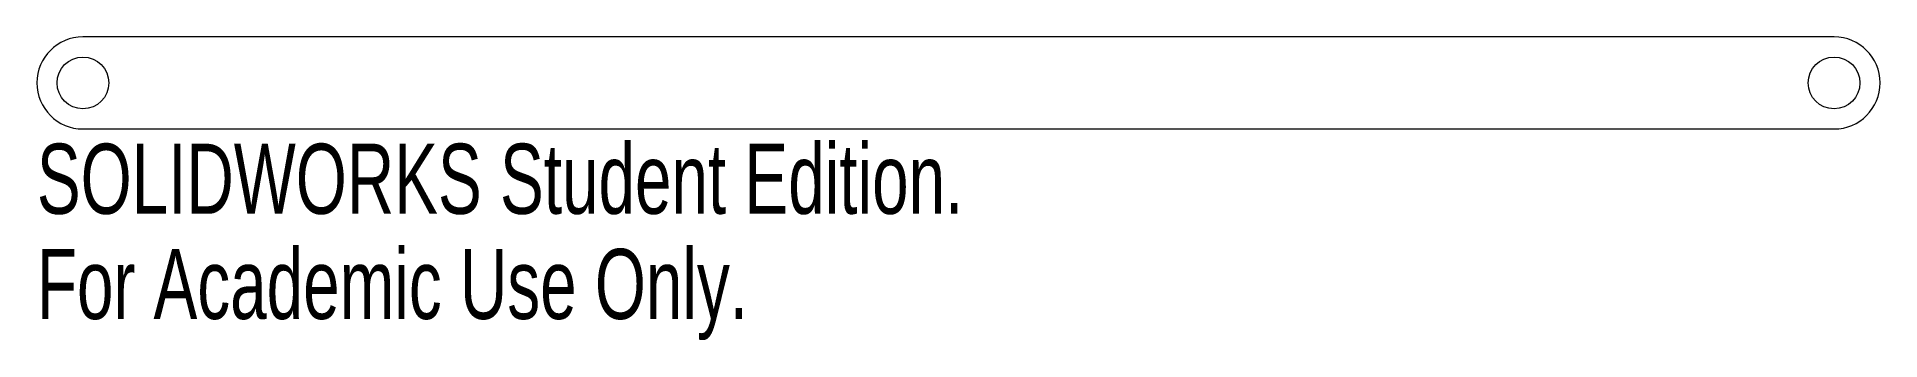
# Model space of a CAD drawing. Header units: inches. Extents: x -2.5 to 2.5, y -0.7 to 0.12.
import ezdxf

# ---------------------------------------------------------------- set-up
doc = ezdxf.new("R2010")
doc.units = ezdxf.units.IN
doc.header["$MEASUREMENT"] = 0
doc.styles.add('SLDTEXTSTYLE0', font='TXT', dxfattribs={"width": 0.7})

msp = doc.modelspace()

# ---------------------------------------------------------------- linework, layer by layer
at = {"color": 7, "linetype": 'Continuous', "lineweight": 15}
for p, q in [((2.3766, 0.125), (-2.3766, 0.125)), ((-2.3766, -0.125), (2.3766, -0.125))]:
    msp.add_line(p, q, dxfattribs=at)
for centre in [(-2.3766, 0), (2.3766, 0)]:
    msp.add_circle(centre, 0.0703, dxfattribs=at)
for centre, start, end in [((-2.3766, 0), 90, 270), ((2.3766, 0), 270, 90)]:
    msp.add_arc(centre, 0.125, start, end, dxfattribs=at)

# ---------------------------------------------------------------- texts
at = {"color": 7, "linetype": 'Continuous', "char_height": 0.1903, "attachment_point": 1, "style": 'SLDTEXTSTYLE0'}
for s, insert in [('SOLIDWORKS Student Edition.', (-2.5016, -0.1651)), ('For Academic Use Only.', (-2.5016, -0.4506))]:
    msp.add_mtext(s, dxfattribs=dict(at, insert=insert))

doc.saveas('drawing.dxf')
